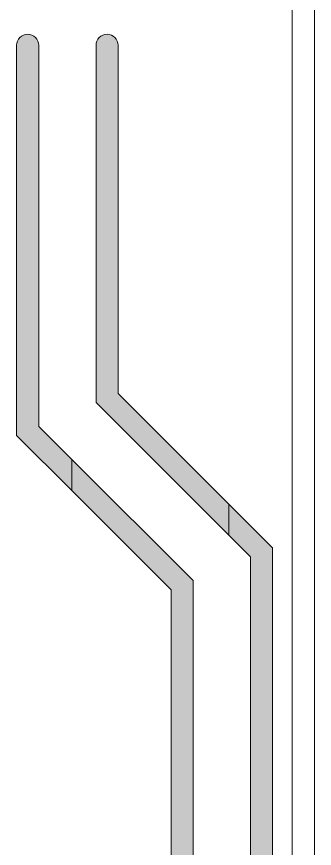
# Model space of a CAD drawing. Extents: x 222 to 1672, y 144 to 807.
# Drawn here: x 467.21 to 473.96, y 457.46 to 476.33 of the extents above; entities that cross this region are included whole.
import ezdxf

# ---------------------------------------------------------------- set-up
doc = ezdxf.new("R2010")
doc.units = 0
doc.header["$LTSCALE"] = 2
doc.header["$MEASUREMENT"] = 0
doc.layers.get('0').update_dxf_attribs({"linetype": 'CONTINUOUS'})
doc.layers.add('DIM', color=7, linetype='CONTINUOUS')

msp = doc.modelspace()

# ---------------------------------------------------------------- hatches: boundary and pattern name
at = {"layer": 'DIM', "lineweight": 5}
h = msp.add_hatch(color=256, dxfattribs=at)
edge = h.paths.add_edge_path(flags=0)
edge.add_line((467.71272, 467.03483), (467.71272, 475.67686))
edge.add_arc((467.46272, 475.67686), 0.25, 0, 180)
edge.add_line((467.21272, 475.67686), (467.21272, 466.82772))
edge.add_line((467.21272, 466.82772), (468.46272, 465.57772))
edge.add_line((468.46272, 465.57772), (468.46272, 466.28483))
edge.add_line((468.46272, 466.28483), (467.71272, 467.03483))
h = msp.add_hatch(color=256, dxfattribs=at)
edge = h.paths.add_edge_path(flags=0)
edge.add_line((469.51272, 467.78042), (469.51272, 475.67686))
edge.add_arc((469.26272, 475.67686), 0.25, 0, 180)
edge.add_line((469.01272, 475.67686), (469.01272, 467.57331))
edge.add_line((469.01272, 467.57331), (472.02082, 464.56521))
edge.add_line((472.02082, 464.56521), (472.02082, 465.27231))
edge.add_line((472.02082, 465.27231), (469.51272, 467.78042))
for points in [[(470.71272, 463.32772), (470.71272, 393.826), (468.46272, 391.576), (468.46272, 390.86889), (471.21272, 393.61889), (471.21272, 463.53483), (468.46272, 466.28483), (468.46272, 465.57772)], [(473.01272, 392.87331), (473.01272, 464.28042), (472.02082, 465.27231), (472.02082, 464.56521), (472.51272, 464.07331), (472.51272, 393.08042), (472.02082, 392.58852), (472.02082, 391.88141)]]:
    msp.add_hatch(color=256, dxfattribs=at).paths.add_polyline_path(points, flags=0)

# ---------------------------------------------------------------- linework, layer by layer
at = {"linetype": 'Continuous', "lineweight": 5}
for p, q in [((473.46272, 380.57686), (473.46272, 476.57686)), ((473.96272, 476.57686), (473.96272, 380.57686)), ((467.21272, 475.67686), (467.21272, 466.82773)), ((467.71272, 467.03483), (467.71272, 475.67686)), ((469.01272, 475.67686), (469.01272, 467.57331)), ((469.51272, 467.78042), (469.51272, 475.67686)), ((472.02082, 465.27231), (469.51272, 467.78042)), ((469.01272, 467.57331), (472.02082, 464.56521)), ((468.46272, 466.28483), (467.71272, 467.03483)), ((467.21272, 466.82773), (468.46272, 465.57772)), ((471.21272, 463.53483), (468.46272, 466.28483)), ((468.46272, 465.57772), (468.46272, 466.28483)), ((468.46272, 465.57772), (470.71272, 463.32773)), ((473.01272, 464.28042), (472.02082, 465.27231)), ((472.02082, 464.56521), (472.02082, 465.27231)), ((472.02082, 464.56521), (472.51272, 464.07331)), ((473.01272, 392.87331), (473.01272, 464.28042)), ((472.51272, 464.07331), (472.51272, 393.08041)), ((471.21272, 393.61889), (471.21272, 463.53483)), ((470.71272, 463.32773), (470.71272, 393.826))]:
    msp.add_line(p, q, dxfattribs=at)
for centre in [(467.46272, 475.67686), (469.26272, 475.67686)]:
    msp.add_arc(centre, 0.25, 0, 180, dxfattribs=at)

doc.saveas('drawing.dxf')
